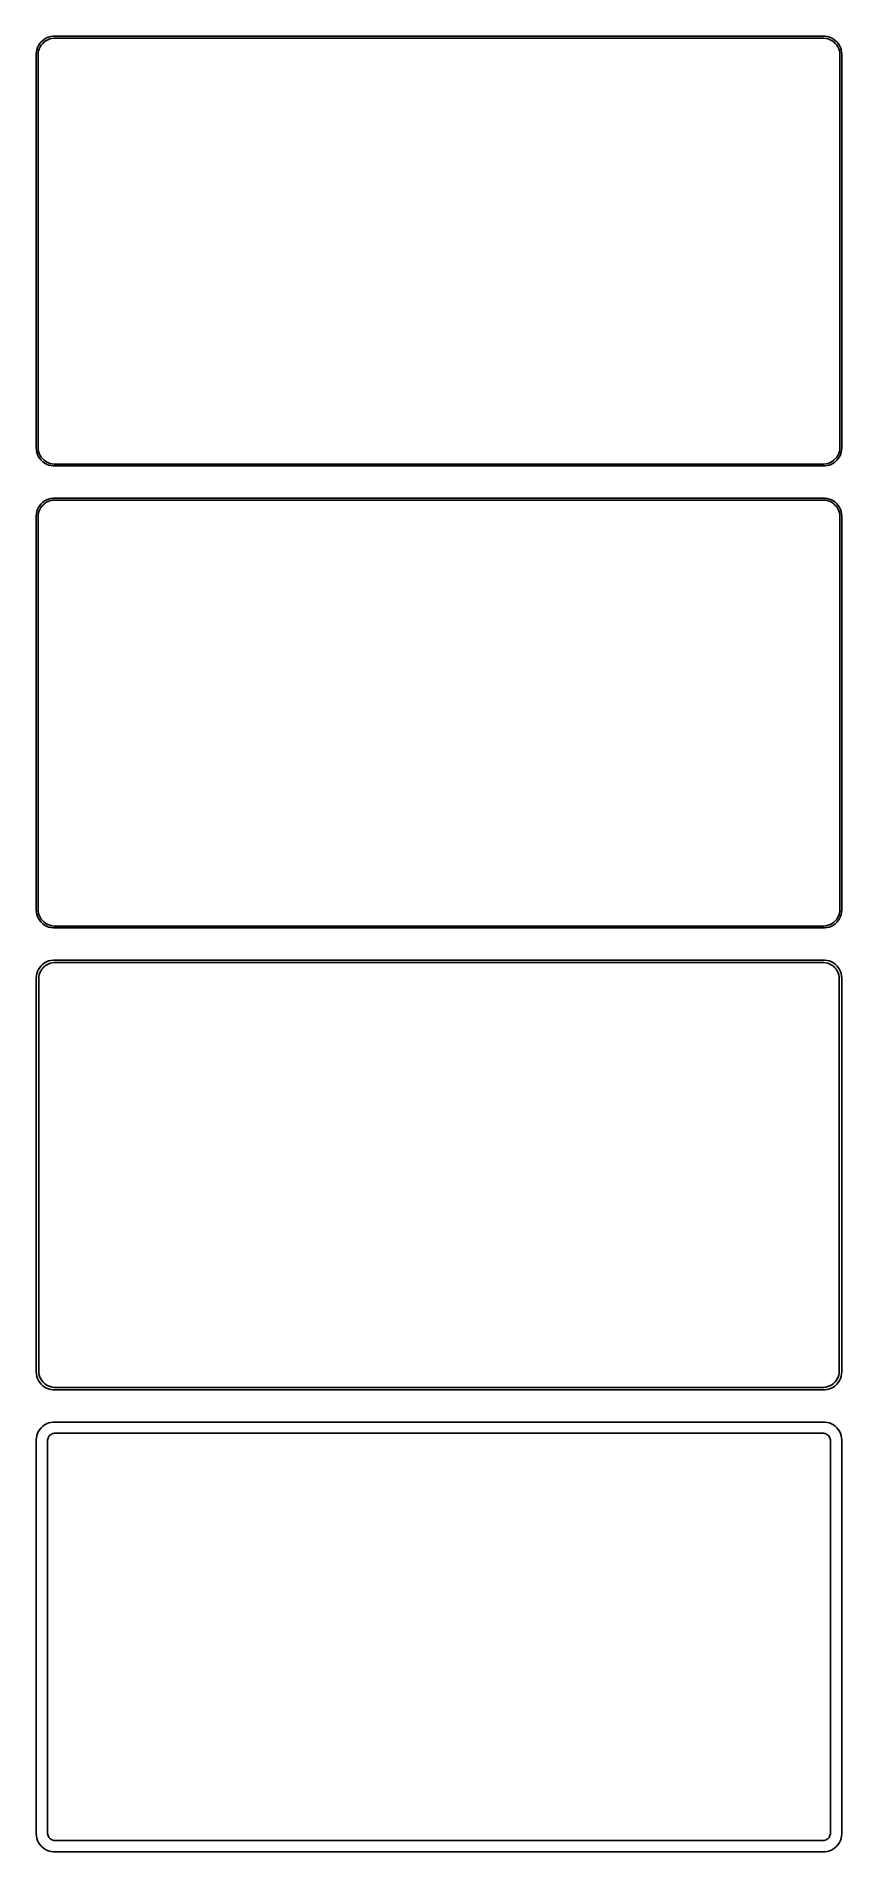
# Model space of a CAD drawing. Header units: metres. Extents: x -112 to 112, y 456 to 963.
import ezdxf

# ---------------------------------------------------------------- set-up
doc = ezdxf.new("R2010")
doc.units = ezdxf.units.M

msp = doc.modelspace()

# ---------------------------------------------------------------- linework, layer by layer
for p, q in [((-112.461, 958.627), (-112.5, 958)), ((-112.343, 959.243), (-112.461, 958.627)), ((-112.149, 959.841), (-112.343, 959.243)), ((-111.882, 960.409), (-112.149, 959.841)), ((-112, 957.75), (-111.963, 958.345)), ((-111.963, 958.345), (-111.851, 958.931)), ((-111.545, 960.939), (-111.882, 960.409)), ((-111.851, 958.931), (-111.666, 959.499)), ((-111.666, 959.499), (-111.412, 960.038)), ((-111.145, 961.423), (-111.545, 960.939)), ((-111.412, 960.038), (-111.093, 960.542)), ((-110.687, 961.853), (-111.145, 961.423)), ((-111.093, 960.542), (-110.713, 961.002)), ((-110.713, 961.002), (-110.278, 961.41)), ((-110.179, 962.222), (-110.687, 961.853)), ((-110.278, 961.41), (-109.795, 961.761)), ((-109.629, 962.524), (-110.179, 962.222)), ((-109.795, 961.761), (-109.272, 962.048)), ((-109.045, 962.755), (-109.629, 962.524)), ((-109.272, 962.048), (-108.718, 962.268)), ((-108.437, 962.911), (-109.045, 962.755)), ((-108.718, 962.268), (-108.14, 962.416)), ((-107.814, 962.99), (-108.437, 962.911)), ((-108.14, 962.416), (-107.548, 962.491)), ((107.814, 962.99), (-107.814, 962.99)), ((-107.548, 962.491), (107.548, 962.491)), ((107.548, 962.491), (108.14, 962.416)), ((108.437, 962.911), (107.814, 962.99)), ((108.14, 962.416), (108.718, 962.268)), ((109.045, 962.755), (108.437, 962.911)), ((108.718, 962.268), (109.272, 962.048)), ((109.629, 962.524), (109.045, 962.755)), ((109.272, 962.048), (109.795, 961.761)), ((110.179, 962.222), (109.629, 962.524)), ((109.795, 961.761), (110.278, 961.41)), ((110.687, 961.853), (110.179, 962.222)), ((110.278, 961.41), (110.713, 961.002)), ((111.145, 961.423), (110.687, 961.853)), ((110.713, 961.002), (111.093, 960.542)), ((111.093, 960.542), (111.412, 960.038)), ((111.545, 960.939), (111.145, 961.423)), ((111.412, 960.038), (111.666, 959.499)), ((111.882, 960.409), (111.545, 960.939)), ((111.666, 959.499), (111.851, 958.931)), ((111.851, 958.931), (111.963, 958.345)), ((112.149, 959.841), (111.882, 960.409)), ((111.963, 958.345), (112, 957.75)), ((112.343, 959.243), (112.149, 959.841)), ((112.461, 958.627), (112.343, 959.243)), ((112.5, 958), (112.461, 958.627)), ((-112.5, 958), (-112.5, 848)), ((-112, 848.25), (-112, 957.75)), ((112, 957.75), (112, 848.25)), ((112.5, 848), (112.5, 958)), ((-112.5, 848), (-112.461, 847.373)), ((-112.461, 847.373), (-112.343, 846.757)), ((-112.343, 846.757), (-112.149, 846.159)), ((-111.963, 847.655), (-112, 848.25)), ((-111.851, 847.069), (-111.963, 847.655)), ((-111.666, 846.501), (-111.851, 847.069)), ((111.851, 847.069), (111.666, 846.501)), ((111.963, 847.655), (111.851, 847.069)), ((112, 848.25), (111.963, 847.655)), ((112.149, 846.159), (112.343, 846.757)), ((112.343, 846.757), (112.461, 847.373)), ((112.461, 847.373), (112.5, 848)), ((-112.149, 846.159), (-111.882, 845.591)), ((-111.882, 845.591), (-111.545, 845.061)), ((-111.412, 845.962), (-111.666, 846.501)), ((-111.545, 845.061), (-111.145, 844.577)), ((-111.093, 845.458), (-111.412, 845.962)), ((-111.145, 844.577), (-110.687, 844.147)), ((-110.713, 844.998), (-111.093, 845.458)), ((-110.278, 844.59), (-110.713, 844.998)), ((-110.687, 844.147), (-110.179, 843.778)), ((-109.795, 844.239), (-110.278, 844.59)), ((-110.179, 843.778), (-109.629, 843.476)), ((-109.272, 843.952), (-109.795, 844.239)), ((-109.629, 843.476), (-109.045, 843.245)), ((-108.718, 843.732), (-109.272, 843.952)), ((-109.045, 843.245), (-108.437, 843.089)), ((-108.14, 843.584), (-108.718, 843.732)), ((-108.437, 843.089), (-107.814, 843.01)), ((-107.548, 843.509), (-108.14, 843.584)), ((-107.814, 843.01), (107.814, 843.01)), ((107.548, 843.509), (-107.548, 843.509)), ((108.14, 843.584), (107.548, 843.509)), ((107.814, 843.01), (108.437, 843.089)), ((108.718, 843.732), (108.14, 843.584)), ((108.437, 843.089), (109.045, 843.245)), ((109.272, 843.952), (108.718, 843.732)), ((109.045, 843.245), (109.629, 843.476)), ((109.795, 844.239), (109.272, 843.952)), ((109.629, 843.476), (110.179, 843.778)), ((110.278, 844.59), (109.795, 844.239)), ((110.179, 843.778), (110.687, 844.147)), ((110.713, 844.998), (110.278, 844.59)), ((110.687, 844.147), (111.145, 844.577)), ((111.093, 845.458), (110.713, 844.998)), ((111.412, 845.962), (111.093, 845.458)), ((111.145, 844.577), (111.545, 845.061)), ((111.666, 846.501), (111.412, 845.962)), ((111.545, 845.061), (111.882, 845.591)), ((111.882, 845.591), (112.149, 846.159)), ((-111.545, 831.939), (-111.882, 831.409)), ((-111.145, 832.423), (-111.545, 831.939)), ((-111.412, 831.038), (-111.093, 831.542)), ((-110.687, 832.853), (-111.145, 832.423)), ((-111.093, 831.542), (-110.713, 832.002)), ((-110.713, 832.002), (-110.278, 832.41)), ((-110.179, 833.222), (-110.687, 832.853)), ((-110.278, 832.41), (-109.795, 832.761)), ((-109.629, 833.524), (-110.179, 833.222)), ((-109.795, 832.761), (-109.272, 833.048)), ((-109.045, 833.755), (-109.629, 833.524)), ((-109.272, 833.048), (-108.718, 833.268)), ((-108.437, 833.911), (-109.045, 833.755)), ((-108.718, 833.268), (-108.14, 833.416)), ((-107.814, 833.99), (-108.437, 833.911)), ((-108.14, 833.416), (-107.548, 833.491)), ((107.814, 833.99), (-107.814, 833.99)), ((-107.548, 833.491), (107.548, 833.491)), ((107.548, 833.491), (108.14, 833.416)), ((108.437, 833.911), (107.814, 833.99)), ((108.14, 833.416), (108.718, 833.268)), ((109.045, 833.755), (108.437, 833.911)), ((108.718, 833.268), (109.272, 833.048)), ((109.629, 833.524), (109.045, 833.755)), ((109.272, 833.048), (109.795, 832.761)), ((110.179, 833.222), (109.629, 833.524)), ((109.795, 832.761), (110.278, 832.41)), ((110.687, 832.853), (110.179, 833.222)), ((110.278, 832.41), (110.713, 832.002)), ((111.145, 832.423), (110.687, 832.853)), ((110.713, 832.002), (111.093, 831.542)), ((111.093, 831.542), (111.412, 831.038)), ((111.545, 831.939), (111.145, 832.423)), ((111.882, 831.409), (111.545, 831.939)), ((-112.461, 829.627), (-112.5, 829)), ((-112.5, 829), (-112.5, 719)), ((-112.343, 830.243), (-112.461, 829.627)), ((-112.149, 830.841), (-112.343, 830.243)), ((-111.882, 831.409), (-112.149, 830.841)), ((-112, 828.75), (-111.963, 829.345)), ((-112, 719.25), (-112, 828.75)), ((-111.963, 829.345), (-111.851, 829.931)), ((-111.851, 829.931), (-111.666, 830.499)), ((-111.666, 830.499), (-111.412, 831.038)), ((111.412, 831.038), (111.666, 830.499)), ((111.666, 830.499), (111.851, 829.931)), ((111.851, 829.931), (111.963, 829.345)), ((112.149, 830.841), (111.882, 831.409)), ((111.963, 829.345), (112, 828.75)), ((112, 828.75), (112, 719.25)), ((112.343, 830.243), (112.149, 830.841)), ((112.461, 829.627), (112.343, 830.243)), ((112.5, 829), (112.461, 829.627)), ((112.5, 719), (112.5, 829)), ((-112.5, 719), (-112.461, 718.373)), ((-112.461, 718.373), (-112.343, 717.757)), ((-112.343, 717.757), (-112.149, 717.159)), ((-112.149, 717.159), (-111.882, 716.591)), ((-111.963, 718.655), (-112, 719.25)), ((-111.851, 718.069), (-111.963, 718.655)), ((-111.882, 716.591), (-111.545, 716.061)), ((-111.666, 717.501), (-111.851, 718.069)), ((-111.412, 716.962), (-111.666, 717.501)), ((-111.545, 716.061), (-111.145, 715.577)), ((-111.093, 716.458), (-111.412, 716.962)), ((-111.145, 715.577), (-110.687, 715.147)), ((-110.713, 715.998), (-111.093, 716.458)), ((-110.278, 715.59), (-110.713, 715.998)), ((-110.687, 715.147), (-110.179, 714.778)), ((-109.795, 715.239), (-110.278, 715.59)), ((-109.272, 714.952), (-109.795, 715.239)), ((-108.718, 714.732), (-109.272, 714.952)), ((109.272, 714.952), (108.718, 714.732)), ((109.795, 715.239), (109.272, 714.952)), ((110.278, 715.59), (109.795, 715.239)), ((110.179, 714.778), (110.687, 715.147)), ((110.713, 715.998), (110.278, 715.59)), ((110.687, 715.147), (111.145, 715.577)), ((111.093, 716.458), (110.713, 715.998)), ((111.412, 716.962), (111.093, 716.458)), ((111.145, 715.577), (111.545, 716.061)), ((111.666, 717.501), (111.412, 716.962)), ((111.545, 716.061), (111.882, 716.591)), ((111.851, 718.069), (111.666, 717.501)), ((111.963, 718.655), (111.851, 718.069)), ((111.882, 716.591), (112.149, 717.159)), ((112, 719.25), (111.963, 718.655)), ((112.149, 717.159), (112.343, 717.757)), ((112.343, 717.757), (112.461, 718.373)), ((112.461, 718.373), (112.5, 719)), ((-110.179, 714.778), (-109.629, 714.476)), ((-109.629, 714.476), (-109.045, 714.245)), ((-109.045, 714.245), (-108.437, 714.089)), ((-108.14, 714.584), (-108.718, 714.732)), ((-108.437, 714.089), (-107.814, 714.01)), ((-107.548, 714.509), (-108.14, 714.584)), ((-107.814, 714.01), (107.814, 714.01)), ((107.548, 714.509), (-107.548, 714.509)), ((108.14, 714.584), (107.548, 714.509)), ((107.814, 714.01), (108.437, 714.089)), ((108.718, 714.732), (108.14, 714.584)), ((108.437, 714.089), (109.045, 714.245)), ((109.045, 714.245), (109.629, 714.476)), ((109.629, 714.476), (110.179, 714.778)), ((-109.045, 704.755), (-109.629, 704.524)), ((-108.437, 704.911), (-109.045, 704.755)), ((-107.814, 704.99), (-108.437, 704.911)), ((107.814, 704.99), (-107.814, 704.99)), ((108.437, 704.911), (107.814, 704.99)), ((109.045, 704.755), (108.437, 704.911)), ((109.629, 704.524), (109.045, 704.755)), ((-112.461, 700.627), (-112.5, 700)), ((-112.5, 700), (-112.5, 590)), ((-112.343, 701.243), (-112.461, 700.627)), ((-112.149, 701.841), (-112.343, 701.243)), ((-111.882, 702.409), (-112.149, 701.841)), ((-111.545, 702.939), (-111.882, 702.409)), ((-111.828, 699.75), (-111.792, 700.324)), ((-111.828, 590.25), (-111.828, 699.75)), ((-111.792, 700.324), (-111.685, 700.889)), ((-111.685, 700.889), (-111.507, 701.435)), ((-111.145, 703.423), (-111.545, 702.939)), ((-111.507, 701.435), (-111.262, 701.956)), ((-111.262, 701.956), (-110.954, 702.441)), ((-110.687, 703.853), (-111.145, 703.423)), ((-110.954, 702.441), (-110.588, 702.884)), ((-110.179, 704.222), (-110.687, 703.853)), ((-110.588, 702.884), (-110.168, 703.278)), ((-109.629, 704.524), (-110.179, 704.222)), ((-110.168, 703.278), (-109.703, 703.616)), ((-109.703, 703.616), (-109.199, 703.893)), ((-109.199, 703.893), (-108.665, 704.104)), ((-108.665, 704.104), (-108.108, 704.247)), ((-108.108, 704.247), (-107.537, 704.319)), ((-107.537, 704.319), (107.537, 704.319)), ((107.537, 704.319), (108.108, 704.247)), ((108.108, 704.247), (108.665, 704.104)), ((108.665, 704.104), (109.199, 703.893)), ((109.199, 703.893), (109.703, 703.616)), ((110.179, 704.222), (109.629, 704.524)), ((109.703, 703.616), (110.168, 703.278)), ((110.168, 703.278), (110.588, 702.884)), ((110.687, 703.853), (110.179, 704.222)), ((110.588, 702.884), (110.954, 702.441)), ((111.145, 703.423), (110.687, 703.853)), ((110.954, 702.441), (111.262, 701.956)), ((111.545, 702.939), (111.145, 703.423)), ((111.262, 701.956), (111.507, 701.435)), ((111.507, 701.435), (111.685, 700.889)), ((111.882, 702.409), (111.545, 702.939)), ((111.685, 700.889), (111.792, 700.324)), ((111.792, 700.324), (111.828, 699.75)), ((111.828, 699.75), (111.828, 590.25)), ((112.149, 701.841), (111.882, 702.409)), ((112.343, 701.243), (112.149, 701.841)), ((112.461, 700.627), (112.343, 701.243)), ((112.5, 700), (112.461, 700.627)), ((112.5, 590), (112.5, 700)), ((-112.5, 590), (-112.461, 589.373)), ((-112.461, 589.373), (-112.343, 588.757)), ((-112.343, 588.757), (-112.149, 588.159)), ((-112.149, 588.159), (-111.882, 587.591)), ((-111.792, 589.676), (-111.828, 590.25)), ((-111.685, 589.111), (-111.792, 589.676)), ((-111.507, 588.565), (-111.685, 589.111)), ((-111.262, 588.044), (-111.507, 588.565)), ((111.507, 588.565), (111.262, 588.044)), ((111.685, 589.111), (111.507, 588.565)), ((111.792, 589.676), (111.685, 589.111)), ((111.828, 590.25), (111.792, 589.676)), ((111.882, 587.591), (112.149, 588.159)), ((112.149, 588.159), (112.343, 588.757)), ((112.343, 588.757), (112.461, 589.373)), ((112.461, 589.373), (112.5, 590)), ((-111.882, 587.591), (-111.545, 587.061)), ((-111.545, 587.061), (-111.145, 586.577)), ((-110.954, 587.559), (-111.262, 588.044)), ((-111.145, 586.577), (-110.687, 586.147)), ((-110.588, 587.116), (-110.954, 587.559)), ((-110.687, 586.147), (-110.179, 585.778)), ((-110.168, 586.722), (-110.588, 587.116)), ((-110.179, 585.778), (-109.629, 585.476)), ((-109.703, 586.384), (-110.168, 586.722)), ((-109.199, 586.107), (-109.703, 586.384)), ((-109.629, 585.476), (-109.045, 585.245)), ((-108.665, 585.896), (-109.199, 586.107)), ((-109.045, 585.245), (-108.437, 585.089)), ((-108.108, 585.753), (-108.665, 585.896)), ((-108.437, 585.089), (-107.814, 585.01)), ((-107.537, 585.681), (-108.108, 585.753)), ((-107.814, 585.01), (107.814, 585.01)), ((107.537, 585.681), (-107.537, 585.681)), ((108.108, 585.753), (107.537, 585.681)), ((107.814, 585.01), (108.437, 585.089)), ((108.665, 585.896), (108.108, 585.753)), ((108.437, 585.089), (109.045, 585.245)), ((109.199, 586.107), (108.665, 585.896)), ((109.045, 585.245), (109.629, 585.476)), ((109.703, 586.384), (109.199, 586.107)), ((109.629, 585.476), (110.179, 585.778)), ((110.168, 586.722), (109.703, 586.384)), ((110.588, 587.116), (110.168, 586.722)), ((110.179, 585.778), (110.687, 586.147)), ((110.954, 587.559), (110.588, 587.116)), ((110.687, 586.147), (111.145, 586.577)), ((111.262, 588.044), (110.954, 587.559)), ((111.145, 586.577), (111.545, 587.061)), ((111.545, 587.061), (111.882, 587.591)), ((-111.882, 573.409), (-112.149, 572.841)), ((-111.545, 573.939), (-111.882, 573.409)), ((-111.145, 574.423), (-111.545, 573.939)), ((-110.687, 574.853), (-111.145, 574.423)), ((-110.179, 575.222), (-110.687, 574.853)), ((-109.629, 575.524), (-110.179, 575.222)), ((-109.045, 575.755), (-109.629, 575.524)), ((-108.437, 575.911), (-109.045, 575.755)), ((-107.814, 575.99), (-108.437, 575.911)), ((107.814, 575.99), (-107.814, 575.99)), ((108.437, 575.911), (107.814, 575.99)), ((109.045, 575.755), (108.437, 575.911)), ((109.629, 575.524), (109.045, 575.755)), ((110.179, 575.222), (109.629, 575.524)), ((110.687, 574.853), (110.179, 575.222)), ((111.145, 574.423), (110.687, 574.853)), ((111.545, 573.939), (111.145, 574.423)), ((111.882, 573.409), (111.545, 573.939)), ((112.149, 572.841), (111.882, 573.409)), ((-112.461, 571.627), (-112.5, 571)), ((-112.5, 571), (-112.5, 461)), ((-112.343, 572.243), (-112.461, 571.627)), ((-112.149, 572.841), (-112.343, 572.243)), ((-109.36, 570.75), (-109.343, 571.014)), ((-109.36, 461.25), (-109.36, 570.75)), ((-109.343, 571.014), (-109.293, 571.275)), ((-109.293, 571.275), (-109.211, 571.527)), ((-109.211, 571.527), (-109.099, 571.766)), ((-109.099, 571.766), (-108.957, 571.99)), ((-108.957, 571.99), (-108.788, 572.194)), ((-108.788, 572.194), (-108.595, 572.375)), ((-108.595, 572.375), (-108.38, 572.531)), ((-108.38, 572.531), (-108.148, 572.659)), ((-108.148, 572.659), (-107.902, 572.756)), ((-107.902, 572.756), (-107.645, 572.822)), ((-107.645, 572.822), (-107.382, 572.855)), ((-107.382, 572.855), (107.382, 572.855)), ((107.382, 572.855), (107.645, 572.822)), ((107.645, 572.822), (107.902, 572.756)), ((107.902, 572.756), (108.148, 572.659)), ((108.148, 572.659), (108.38, 572.531)), ((108.38, 572.531), (108.595, 572.375)), ((108.595, 572.375), (108.788, 572.194)), ((108.788, 572.194), (108.957, 571.99)), ((108.957, 571.99), (109.099, 571.766)), ((109.099, 571.766), (109.211, 571.527)), ((109.211, 571.527), (109.293, 571.275)), ((109.293, 571.275), (109.343, 571.014)), ((109.343, 571.014), (109.36, 570.75)), ((109.36, 570.75), (109.36, 461.25)), ((112.343, 572.243), (112.149, 572.841)), ((112.461, 571.627), (112.343, 572.243)), ((112.5, 571), (112.461, 571.627)), ((112.5, 461), (112.5, 571)), ((-112.5, 461), (-112.461, 460.373)), ((-112.461, 460.373), (-112.343, 459.757)), ((-112.343, 459.757), (-112.149, 459.159)), ((-112.149, 459.159), (-111.882, 458.591)), ((-111.882, 458.591), (-111.545, 458.061)), ((-111.545, 458.061), (-111.145, 457.577)), ((-111.145, 457.577), (-110.687, 457.147)), ((-110.687, 457.147), (-110.179, 456.778)), ((-110.179, 456.778), (-109.629, 456.476)), ((-109.629, 456.476), (-109.045, 456.245)), ((-109.343, 460.986), (-109.36, 461.25)), ((-109.293, 460.725), (-109.343, 460.986)), ((-109.211, 460.473), (-109.293, 460.725)), ((-109.099, 460.234), (-109.211, 460.473)), ((-108.957, 460.01), (-109.099, 460.234)), ((-108.788, 459.806), (-108.957, 460.01)), ((-108.595, 459.625), (-108.788, 459.806)), ((-108.38, 459.469), (-108.595, 459.625)), ((-108.148, 459.341), (-108.38, 459.469)), ((-107.902, 459.244), (-108.148, 459.341)), ((-107.645, 459.178), (-107.902, 459.244)), ((-107.382, 459.145), (-107.645, 459.178)), ((107.382, 459.145), (-107.382, 459.145)), ((107.645, 459.178), (107.382, 459.145)), ((107.902, 459.244), (107.645, 459.178)), ((108.148, 459.341), (107.902, 459.244)), ((108.38, 459.469), (108.148, 459.341)), ((108.595, 459.625), (108.38, 459.469)), ((108.788, 459.806), (108.595, 459.625)), ((108.957, 460.01), (108.788, 459.806)), ((109.099, 460.234), (108.957, 460.01)), ((109.045, 456.245), (109.629, 456.476)), ((109.211, 460.473), (109.099, 460.234)), ((109.293, 460.725), (109.211, 460.473)), ((109.343, 460.986), (109.293, 460.725)), ((109.36, 461.25), (109.343, 460.986)), ((109.629, 456.476), (110.179, 456.778)), ((110.179, 456.778), (110.687, 457.147)), ((110.687, 457.147), (111.145, 457.577)), ((111.145, 457.577), (111.545, 458.061)), ((111.545, 458.061), (111.882, 458.591)), ((111.882, 458.591), (112.149, 459.159)), ((112.149, 459.159), (112.343, 459.757)), ((112.343, 459.757), (112.461, 460.373)), ((112.461, 460.373), (112.5, 461)), ((-109.045, 456.245), (-108.437, 456.089)), ((-108.437, 456.089), (-107.814, 456.01)), ((-107.814, 456.01), (107.814, 456.01)), ((107.814, 456.01), (108.437, 456.089)), ((108.437, 456.089), (109.045, 456.245))]:
    msp.add_line(p, q)

doc.saveas('drawing.dxf')
